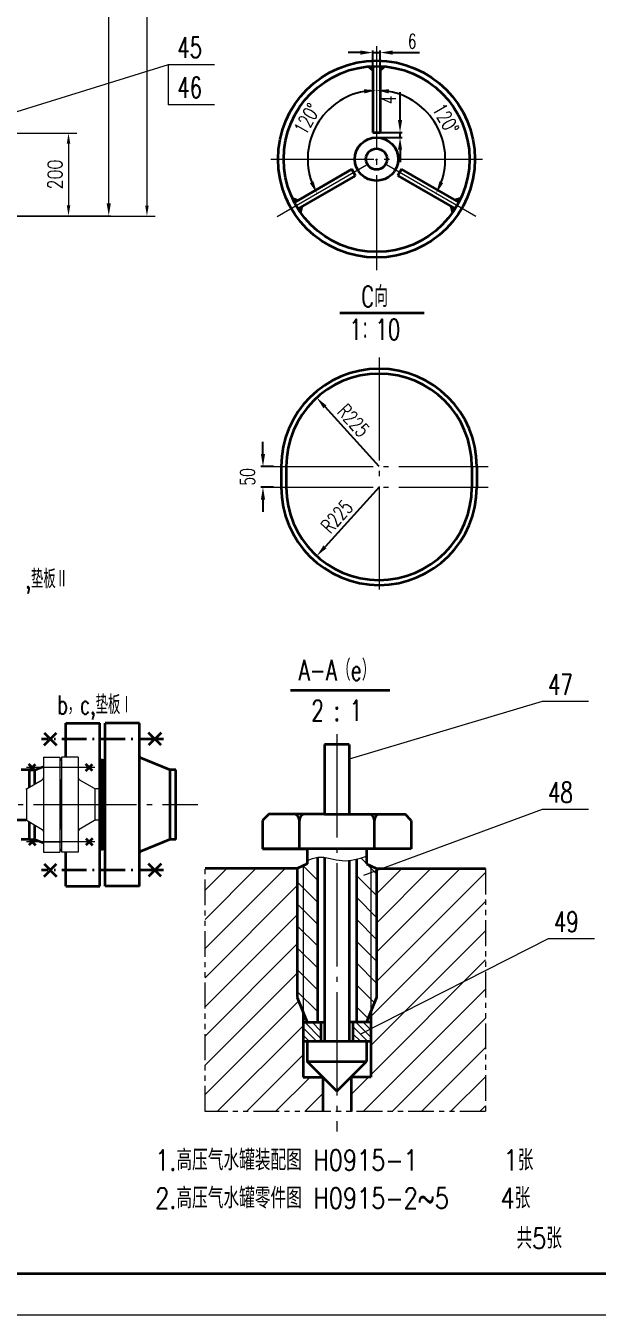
# Model space of a CAD drawing. Header units: millimetres. Extents: x -46692 to 54634, y -206081 to -6208.
# Drawn here: x 51262 to 52647, y -14608 to -11484 of the extents above; entities that cross this region are included whole.
import ezdxf

# ---------------------------------------------------------------- set-up
doc = ezdxf.new("R2010")
doc.units = ezdxf.units.MM
doc.header["$LTSCALE"] = 100
for name, pattern in [('ACAD_ISO10W100', [18.7, 12, -3, 0.7, -3]), ('CENTER', [6.25, 5, -0.5, 0.25, -0.5]), ('PHANTOM', [2.5, 1.25, -0.25, 0.25, -0.25, 0.25, -0.25])]:
    doc.linetypes.add(name, pattern=pattern)
doc.layers.get('0').update_dxf_attribs({"linetype": 'CONTINUOUS', "lineweight": 20})
doc.layers.get('DEFPOINTS').update_dxf_attribs({"linetype": 'CONTINUOUS', "lineweight": 20})
for name, color, linetype, lineweight in [('1', 7, 'CONTINUOUS', 20), ('1轮廓实线层', 7, 'CONTINUOUS', 35), ('2', 4, 'CONTINUOUS', 35), ('2细线层', 4, 'CONTINUOUS', 20), ('3中心线层', 1, 'CENTER', 20), ('7标注层', 4, 'CONTINUOUS', 20), ('9双点划线层', 6, 'PHANTOM', 20), ('CDR_DIM', 7, 'CONTINUOUS', 20)]:
    doc.layers.add(name, color=color, linetype=linetype, lineweight=lineweight)
doc.styles.add('HZ', font='romans.shx', dxfattribs={"width": 0.7, "bigfont": 'HZ.shx'})
doc.styles.get("Standard").update_dxf_attribs({"font": 'isocp.shx', "width": 0.707, "bigfont": 'hztxt.shx'})
doc.styles.add('TH_GBDIM', font='romans.shx', dxfattribs={"width": 0.8, "bigfont": 'gbcbig.shx'})
doc.dimstyles.get("Standard").update_dxf_attribs({"dimtxt": 0.18, "dimasz": 0.18, "dimexe": 0.18, "dimexo": 0.0625, "dimgap": 0.09, "dimtad": 0, "dimtih": 1, "dimtoh": 1, "dimdec": 4, "dimzin": 0, "dimdsep": 46, "dimtxsty": 'Standard', "dimcen": 0.09, "dimadec": 0, "dimazin": 0, "dimtfac": 1, "dimtdec": 4, "dimtofl": 0, "dimtmove": 0, "dimatfit": 3, "dimfxl": 0, "dimtolj": 1, "dimtzin": 0, "dimarcsym": 0})
doc.dimstyles.new('TH_GBDIM', dxfattribs={"dimscale": 10, "dimtxt": 3.5, "dimasz": 2.5, "dimexe": 2, "dimexo": 0, "dimgap": 1.5, "dimtad": 1, "dimdec": 1, "dimzin": 0, "dimdsep": 46, "dimtxsty": 'TH_GBDIM', "dimcen": 2.5, "dimclrd": 130, "dimclre": 130, "dimclrt": 3, "dimadec": 0, "dimazin": 0, "dimtfac": 0.714286, "dimtdec": 1, "dimtmove": 0, "dimatfit": 3, "dimfxl": 0, "dimtzin": 0, "dimlwd": -1, "dimlwe": -1, "dimarcsym": 0})

# ---------------------------------------------------------------- blocks, each defined once
blk = doc.blocks.new('*D58')
at = {"layer": '7标注层', "color": 130, "ltscale": 0.05}
for p, q in [((51211, -11744.7), (51385.5, -11744.7)), ((51365.5, -11769.7), (51365.5, -11919.7)), ((51196, -11944.7), (51385.5, -11944.7))]:
    blk.add_line(p, q, dxfattribs=at)
for points in [[(51361.3, -11769.7), (51369.7, -11769.7), (51365.5, -11744.7)], [(51361.3, -11919.7), (51369.7, -11919.7), (51365.5, -11944.7)]]:
    blk.add_solid(points, dxfattribs=at)
at = {"layer": 'DEFPOINTS', "color": 0, "ltscale": 0.05}
for p in [(51211, -11744.7), (51196, -11944.7), (51365.5, -11944.7)]:
    blk.add_point(p, dxfattribs=at)
at = {"layer": '7标注层', "color": 3, "ltscale": 0.05, "insert": (51333, -11844.7), "char_height": 35, "attachment_point": 5, "rotation": 90, "style": 'TH_GBDIM'}
blk.add_mtext('200', dxfattribs=at)
blk = doc.blocks.new('*D39')
at = {"layer": 'CDR_DIM', "color": 0, "lineweight": -2, "ltscale": 0.05}
for p, q in [((52072.9, -11549.4), (52042.9, -11549.4)), ((52102.9, -11595.2), (52102.9, -11544.4)), ((52102.9, -11549.4), (52120.9, -11549.4)), ((52120.9, -11595.2), (52120.9, -11544.4)), ((52150.9, -11549.4), (52216.1, -11549.4))]:
    blk.add_line(p, q, dxfattribs=at)
at = {"layer": 'CDR_DIM', "color": 0, "ltscale": 0.05}
for points in [[(52072.9, -11544.4), (52072.9, -11554.4), (52102.9, -11549.4)], [(52150.9, -11544.4), (52150.9, -11554.4), (52120.9, -11549.4)]]:
    blk.add_solid(points, dxfattribs=at)
at = {"layer": 'DEFPOINTS', "color": 0, "ltscale": 0.05}
for p in [(52120.9, -11549.4), (52102.9, -11595.2), (52120.9, -11595.2)]:
    blk.add_point(p, dxfattribs=at)
at = {"layer": 'CDR_DIM', "color": 0, "ltscale": 0.05, "insert": (52198.5, -11521.9), "char_height": 35, "attachment_point": 5, "style": 'HZ'}
blk.add_mtext('\\A1;6', dxfattribs=at)
blk = doc.blocks.new('*D107')
at = {"layer": 'CDR_DIM', "color": 0, "lineweight": -2, "ltscale": 0.05}
for p, q in [((52168.9, -11712.9), (52168.9, -11645.4)), ((52111.9, -11742.9), (52173.9, -11742.9)), ((52168.9, -11754.9), (52168.9, -11742.9)), ((52111.9, -11754.9), (52173.9, -11754.9)), ((52168.9, -11784.9), (52168.9, -11814.9))]:
    blk.add_line(p, q, dxfattribs=at)
at = {"layer": 'CDR_DIM', "color": 0, "ltscale": 0.05}
for points in [[(52163.9, -11712.9), (52173.9, -11712.9), (52168.9, -11742.9)], [(52163.9, -11784.9), (52173.9, -11784.9), (52168.9, -11754.9)]]:
    blk.add_solid(points, dxfattribs=at)
at = {"layer": 'DEFPOINTS', "color": 0, "ltscale": 0.05}
for p in [(52111.9, -11742.9), (52168.9, -11742.9), (52111.9, -11754.9)]:
    blk.add_point(p, dxfattribs=at)
at = {"layer": 'CDR_DIM', "color": 0, "ltscale": 0.05, "insert": (52141.4, -11664.1), "char_height": 35, "attachment_point": 5, "rotation": 90, "style": 'HZ'}
blk.add_mtext('\\A1;4', dxfattribs=at)
blk = doc.blocks.new('*D108')
at = {"layer": 'CDR_DIM', "color": 0, "lineweight": -2, "ltscale": 0.05}
blk.add_arc((52111.9, -11807.4), 166.8, 100.3204, 199.6796, dxfattribs=at)
at = {"layer": 'CDR_DIM', "color": 0, "ltscale": 0.05}
for points in [[(52081.6, -11638.3), (52082.5, -11648.3), (52111.9, -11640.6)], [(51959.5, -11861.4), (51950.4, -11865.6), (51967.5, -11890.7)]]:
    blk.add_solid(points, dxfattribs=at)
at = {"layer": 'DEFPOINTS', "color": 0, "ltscale": 0.05}
for p in [(52111.9, -11533.6), (52004.7, -11679.6), (52111.9, -11807.4), (51871.1, -11946.4), (52111.9, -12076.1)]:
    blk.add_point(p, dxfattribs=at)
at = {"layer": 'CDR_DIM', "color": 0, "ltscale": 0.05, "insert": (51943.7, -11710.2), "char_height": 35, "attachment_point": 5, "rotation": 60, "style": 'HZ'}
blk.add_mtext('\\A1;120%%d', dxfattribs=at)
blk = doc.blocks.new('*D40')
at = {"layer": 'CDR_DIM', "color": 0, "lineweight": -2, "ltscale": 0.05}
blk.add_arc((52111.9, -11807.4), 166.8, 340.3204, 79.6796, dxfattribs=at)
at = {"layer": 'CDR_DIM', "color": 0, "ltscale": 0.05}
for points in [[(52141.4, -11648.3), (52142.3, -11638.3), (52111.9, -11640.6)], [(52273.5, -11865.6), (52264.4, -11861.4), (52256.4, -11890.7)]]:
    blk.add_solid(points, dxfattribs=at)
at = {"layer": 'DEFPOINTS', "color": 0, "ltscale": 0.05}
for p in [(52111.9, -11529.2), (52111.9, -11807.4), (52276.2, -11778.4), (52352.8, -11946.4), (52111.9, -12071.7)]:
    blk.add_point(p, dxfattribs=at)
at = {"layer": 'CDR_DIM', "color": 0, "ltscale": 0.05, "insert": (52280.2, -11710.2), "char_height": 35, "attachment_point": 5, "rotation": 300, "style": 'HZ'}
blk.add_mtext('\\A1;120%%d', dxfattribs=at)
blk = doc.blocks.new('*D109')
at = {"layer": 'CDR_DIM', "color": 0, "lineweight": -2, "ltscale": 0.05}
blk.add_line((52118.1, -12552.2), (51987.1, -12407.7), dxfattribs=at)
at = {"layer": 'CDR_DIM', "color": 0, "ltscale": 0.05}
blk.add_solid([(51990.8, -12404.4), (51983.4, -12411.1), (51967, -12385.5)], dxfattribs=at)
at = {"layer": 'DEFPOINTS', "color": 0, "ltscale": 0.05}
for p in [(51967, -12385.5), (52118.1, -12552.2)]:
    blk.add_point(p, dxfattribs=at)
at = {"layer": 'CDR_DIM', "color": 0, "ltscale": 0.05, "insert": (52056.1, -12440.8), "char_height": 35, "attachment_point": 5, "rotation": 312.1842, "style": 'HZ'}
blk.add_mtext('\\A1;R225', dxfattribs=at)
blk = doc.blocks.new('*D41')
at = {"layer": 'CDR_DIM', "color": 0, "lineweight": -2, "ltscale": 0.05}
blk.add_line((52118.1, -12602.2), (51987.1, -12746.7), dxfattribs=at)
at = {"layer": 'CDR_DIM', "color": 0, "ltscale": 0.05}
blk.add_solid([(51983.4, -12743.4), (51990.8, -12750.1), (51967, -12768.9)], dxfattribs=at)
at = {"layer": 'DEFPOINTS', "color": 0, "ltscale": 0.05}
for p in [(52118.1, -12602.2), (51967, -12768.9)]:
    blk.add_point(p, dxfattribs=at)
at = {"layer": 'CDR_DIM', "color": 0, "ltscale": 0.05, "insert": (52015.9, -12673.4), "char_height": 35, "attachment_point": 5, "rotation": 47.8158, "style": 'HZ'}
blk.add_mtext('\\A1;R225', dxfattribs=at)
blk = doc.blocks.new('*D42')
at = {"layer": 'CDR_DIM', "color": 0, "lineweight": -2, "ltscale": 0.05}
for p, q in [((51836.8, -12522.2), (51836.8, -12492.2)), ((51862.4, -12552.2), (51831.8, -12552.2)), ((51862.4, -12602.2), (51831.8, -12602.2)), ((51836.8, -12632.2), (51836.8, -12662.2))]:
    blk.add_line(p, q, dxfattribs=at)
at = {"layer": 'CDR_DIM', "color": 0, "ltscale": 0.05}
for points in [[(51831.8, -12522.2), (51841.8, -12522.2), (51836.8, -12552.2)], [(51831.8, -12632.2), (51841.8, -12632.2), (51836.8, -12602.2)]]:
    blk.add_solid(points, dxfattribs=at)
at = {"layer": 'DEFPOINTS', "color": 0, "ltscale": 0.05}
for p in [(51862.4, -12552.2), (51836.8, -12602.2), (51862.4, -12602.2)]:
    blk.add_point(p, dxfattribs=at)
at = {"layer": 'CDR_DIM', "color": 0, "ltscale": 0.05, "insert": (51799.3, -12577.2), "char_height": 35, "attachment_point": 5, "rotation": 90, "style": 'HZ'}
blk.add_mtext('\\A1;50', dxfattribs=at)
blk = doc.blocks.new('*D56')
at = {"layer": '7标注层', "color": 130, "ltscale": 0.05}
for p, q in [((50524.3, -6562.9), (51575.5, -6562.9)), ((51555.5, -6587.9), (51555.5, -11920.3)), ((51195.2, -11945.3), (51575.5, -11945.3))]:
    blk.add_line(p, q, dxfattribs=at)
for points in [[(51551.4, -6587.9), (51559.7, -6587.9), (51555.5, -6562.9)], [(51551.4, -11920.3), (51559.7, -11920.3), (51555.5, -11945.3)]]:
    blk.add_solid(points, dxfattribs=at)
at = {"layer": 'DEFPOINTS', "color": 0, "ltscale": 0.05}
for p in [(50524.3, -6562.9), (51195.2, -11945.3), (51555.5, -11945.3)]:
    blk.add_point(p, dxfattribs=at)
at = {"layer": '7标注层', "color": 3, "ltscale": 0.05, "insert": (51523, -9254.1), "char_height": 35, "attachment_point": 5, "rotation": 90, "style": 'TH_GBDIM'}
blk.add_mtext('{~8570}{}{}', dxfattribs=at)

msp = doc.modelspace()

# ---------------------------------------------------------------- hatches: boundary and pattern name
at = {"layer": 'CDR_DIM', "ltscale": 0.05}
for points in [[(52102.947, -11582.531, 0.01407565), (52090.311, -11583.393), (52102.947, -11595.157)], [(52120.947, -11582.531, -0.01407565), (52133.584, -11583.393), (52120.947, -11595.157)], [(51913.067, -11912.151, -0.01407565), (51907.496, -11900.776), (51924.002, -11905.837)], [(52311.467, -11911.782, 0.01407565), (52317.038, -11900.407), (52300.532, -11905.468)], [(51922.067, -11927.739, 0.01407565), (51929.132, -11938.251), (51933.002, -11921.426)], [(52302.467, -11927.37, -0.01407565), (52295.401, -11937.882), (52291.532, -11921.057)]]:
    msp.add_hatch(color=256, dxfattribs=at).paths.add_polyline_path(points)

# ---------------------------------------------------------------- linework, layer by layer
for p, q in [((51304.492, -13256.127), (51344.492, -13256.124)), ((51304.492, -13256.127), (51304.511, -13486.127)), ((51344.492, -13256.124), (51344.511, -13486.124)), ((51388.492, -13256.12), (51348.492, -13256.124)), ((51348.492, -13256.124), (51348.511, -13486.124)), ((51388.492, -13256.12), (51388.511, -13486.12)), ((51263.498, -13333.13), (51263.505, -13409.13)), ((51264.903, -13332.308), (51301.528, -13310.865)), ((51344.497, -13312.124), (51346.497, -13312.124)), ((51346.497, -13312.124), (51346.506, -13430.124)), ((51348.497, -13312.124), (51346.497, -13312.124)), ((51346.497, -13312.124), (51346.506, -13430.124)), ((51428.094, -13332.295), (51391.466, -13310.858)), ((51429.498, -13333.117), (51429.505, -13409.117)), ((51441.498, -13333.116), (51431.125, -13333.117)), ((51441.498, -13333.116), (51441.505, -13409.116)), ((51264.909, -13409.952), (51301.537, -13431.389)), ((51346.506, -13430.124), (51344.506, -13430.124)), ((51346.506, -13430.124), (51348.506, -13430.124)), ((51428.101, -13409.939), (51391.475, -13431.382)), ((51441.505, -13409.116), (51431.132, -13409.117)), ((51304.511, -13486.127), (51344.511, -13486.124)), ((51388.511, -13486.12), (51348.511, -13486.124))]:
    msp.add_line(p, q)
at = {"color": 1, "linetype": 'ACAD_ISO10W100'}
for p, q in [((51429.494, -13281.117), (51263.494, -13281.13)), ((51429.509, -13461.117), (51263.509, -13461.13)), ((51299.509, -13461.128), (51349.509, -13461.123)), ((51393.509, -13461.12), (51343.509, -13461.124))]:
    msp.add_line(p, q, dxfattribs=at)
for centre, start, end in [((51298.496, -13305.687), 300.34788, 0.004631), ((51394.496, -13305.68), 180.004631, 239.661383), ((51261.871, -13327.131), 270.004631, 300.34788), ((51431.125, -13327.117), 239.661383, 270.004631), ((51261.878, -13415.131), 59.661383, 90.004631), ((51298.507, -13436.568), 0.004631, 59.661383), ((51394.507, -13436.56), 120.34788, 180.004631), ((51431.132, -13415.117), 90.004631, 120.34788)]:
    msp.add_arc(centre, 6, start, end)
at = {"layer": '1'}
for p, q in [((51968.912, -13554.557), (51933.765, -13519.41)), ((51933.942, -13519.322), (51933.942, -13873.218)), ((52111.977, -13538.523), (52073.958, -13500.504)), ((52098.011, -13519.322), (52098.011, -13873.218)), ((51696.722, -13719.861), (51890.278, -13526.305)), ((51696.722, -13649.151), (51819.568, -13526.305)), ((51696.722, -13578.44), (51748.857, -13526.305)), ((52111.977, -13591.556), (52063.042, -13542.621)), ((52111.977, -13728.87), (52314.542, -13526.305)), ((52111.977, -13658.159), (52243.832, -13526.305)), ((52111.977, -13587.449), (52173.121, -13526.305)), ((52111.977, -13799.581), (52376.194, -13535.363)), ((51696.722, -13790.572), (51919.977, -13567.317)), ((51968.912, -13607.59), (51919.977, -13558.655)), ((51968.912, -13660.623), (51919.977, -13611.688)), ((52111.977, -13644.589), (52063.042, -13595.654)), ((52098.011, -13884.257), (52376.194, -13606.074)), ((51696.722, -13861.283), (51919.977, -13638.027)), ((52111.977, -13697.622), (52063.042, -13648.687)), ((51968.912, -13713.656), (51919.977, -13664.721)), ((52098.011, -13954.968), (52376.194, -13676.785)), ((51696.722, -13931.993), (51919.977, -13708.738)), ((52111.977, -13750.655), (52063.042, -13701.72)), ((51968.912, -13766.689), (51919.977, -13717.754)), ((51968.912, -13819.722), (51919.977, -13770.787)), ((52111.977, -13803.688), (52063.042, -13754.753)), ((52098.011, -14025.678), (52376.194, -13747.495)), ((51696.722, -14002.704), (51919.977, -13779.449)), ((51968.912, -13872.755), (51919.977, -13823.82)), ((52106.715, -13851.459), (52063.042, -13807.786)), ((52079.41, -14114.99), (52376.194, -13818.206)), ((51696.722, -14073.415), (51923.364, -13846.772)), ((52091.563, -13889.34), (52063.042, -13860.819)), ((51977.323, -13937.583), (51938.045, -13898.305)), ((51977.323, -13919.905), (51955.723, -13898.305)), ((51977.323, -13902.227), (51973.4, -13898.305)), ((52098.011, -13934.527), (52061.789, -13898.305)), ((52098.011, -13916.85), (52079.466, -13898.305)), ((52098.011, -13899.172), (52097.144, -13898.305)), ((52150.121, -14114.99), (52376.194, -13888.917)), ((51725.857, -14114.99), (51933.942, -13906.905)), ((51967.472, -13945.409), (51933.942, -13911.88)), ((51949.794, -13945.409), (51933.942, -13929.557)), ((52091.216, -13945.409), (52054.631, -13908.824)), ((52073.538, -13945.409), (52054.631, -13926.502)), ((52055.86, -13945.409), (52054.631, -13944.18)), ((52220.831, -14114.99), (52376.194, -13959.627)), ((51796.567, -14114.99), (51933.942, -13977.615)), ((51867.278, -14114.99), (51951.045, -14031.223)), ((52050.163, -14073.527), (52092.467, -14031.223)), ((52291.542, -14114.99), (52376.194, -14030.338)), ((51937.989, -14114.99), (51981.791, -14071.188)), ((52362.253, -14114.99), (52376.194, -14101.049)), ((54633.627, -14608.147), (48693.627, -14608.147))]:
    msp.add_line(p, q, dxfattribs=at)
at = {"layer": '1轮廓实线层', "ltscale": 0.05}
for p, q in [((51306.256, -13227.528), (51336.402, -13197.382)), ((51306.256, -13197.382), (51336.402, -13227.528)), ((51589.717, -13227.528), (51559.571, -13197.382)), ((51589.717, -13197.382), (51559.571, -13227.528)), ((51285.64, -13289.141), (51269.614, -13273.118)), ((51269.615, -13289.142), (51285.639, -13273.116)), ((51423.374, -13289.13), (51407.348, -13273.106)), ((51407.35, -13289.131), (51423.373, -13273.105)), ((51261.878, -13409.131), (51184.005, -13409.137)), ((51269.629, -13453.118), (51285.655, -13469.141)), ((51285.653, -13453.116), (51269.63, -13469.142)), ((51407.363, -13453.106), (51423.389, -13469.13)), ((51423.388, -13453.105), (51407.364, -13469.131)), ((51306.256, -13514.882), (51336.402, -13545.028)), ((51306.256, -13545.028), (51336.402, -13514.882)), ((51589.717, -13514.882), (51559.571, -13545.028)), ((51589.717, -13545.028), (51559.571, -13514.882))]:
    msp.add_line(p, q, dxfattribs=at)
at = {"layer": '2'}
for p, q in [((52102.947, -11582.531), (52102.947, -11742.85)), ((52120.947, -11582.531), (52120.947, -11742.85)), ((52102.947, -11742.85), (52120.947, -11742.85)), ((51913.067, -11912.151), (52051.908, -11831.991)), ((52060.908, -11847.579), (52051.908, -11831.991)), ((52172.625, -11831.622), (52163.625, -11847.21)), ((52311.467, -11911.782), (52172.625, -11831.622)), ((51922.067, -11927.739), (52060.908, -11847.579)), ((52302.467, -11927.37), (52163.625, -11847.21)), ((52022.926, -12179.579), (52227.407, -12179.579)), ((51881.063, -12552.22), (51881.063, -12602.22)), ((51893.063, -12552.22), (51893.063, -12602.22)), ((52343.063, -12552.22), (52343.063, -12602.22)), ((52355.063, -12552.22), (52355.063, -12602.22)), ((51903.091, -13093.934), (52144.447, -13093.934)), ((52045.977, -13225.409), (51985.977, -13225.409)), ((51985.977, -13225.409), (51985.977, -13332.937)), ((52045.977, -13225.409), (52045.977, -13394.305)), ((51985.977, -13332.937), (51985.977, -13394.305)), ((51850.977, -13394.305), (51835.977, -13409.305)), ((51985.977, -13394.305), (51850.977, -13394.305)), ((51985.977, -13394.305), (52180.977, -13394.305)), ((52195.977, -13409.305), (52180.977, -13394.305)), ((51835.977, -13409.305), (51835.977, -13478.305)), ((51925.076, -13478.305), (51925.076, -13409.305)), ((52106.878, -13478.305), (52106.878, -13409.305)), ((52195.977, -13409.305), (52195.977, -13478.305)), ((52195.977, -13478.305), (51835.977, -13478.305)), ((51835.977, -13478.305), (51943.977, -13478.305)), ((51943.977, -13478.305), (51943.977, -13514.305)), ((52087.977, -13478.305), (52087.977, -13514.305)), ((51943.977, -13514.305), (51919.977, -13526.305)), ((51968.912, -13498.901), (51968.912, -13898.305)), ((51985.977, -13499.013), (51985.977, -13945.409)), ((52045.977, -13506.437), (52045.977, -13945.409)), ((52063.042, -13503.378), (52063.042, -13898.305)), ((52087.977, -13514.305), (52111.977, -13526.305)), ((51919.977, -13526.305), (51696.722, -13526.305)), ((51919.977, -13526.305), (51919.977, -13838.305)), ((52111.977, -13526.305), (52111.977, -13838.305)), ((52111.977, -13526.305), (52376.194, -13526.305)), ((51919.977, -13838.305), (51943.977, -13898.305)), ((52111.977, -13838.305), (52087.977, -13898.305)), ((51933.942, -13873.218), (51933.942, -14031.223)), ((51933.942, -13898.305), (51985.977, -13898.305)), ((51977.323, -13898.305), (51977.323, -13945.409)), ((52098.011, -13898.305), (52045.977, -13898.305)), ((52054.631, -13898.305), (52054.631, -13945.409)), ((52098.011, -13873.218), (52098.011, -14031.223)), ((51985.977, -13945.409), (51933.942, -13945.409)), ((51943.977, -13945.409), (51943.977, -13993.409)), ((52045.977, -13945.409), (51985.977, -13945.409)), ((52098.011, -13945.409), (52045.977, -13945.409)), ((52087.977, -13945.409), (52087.977, -13993.409)), ((52015.977, -14065.409), (51943.977, -13993.409)), ((51943.977, -13993.409), (52087.977, -13993.409)), ((52015.977, -14065.409), (52087.977, -13993.409)), ((51933.942, -14031.223), (51981.791, -14031.223)), ((51981.791, -14031.223), (51981.791, -14114.99)), ((52098.011, -14031.223), (52050.163, -14031.223)), ((52050.163, -14031.223), (52050.163, -14114.99)), ((54533.627, -14508.147), (48943.627, -14508.147))]:
    msp.add_line(p, q, dxfattribs=at)
at = {"layer": '2', "ltscale": 0.05}
for p, q in [((51358.586, -13173.705), (51441.586, -13173.705)), ((51358.586, -13256.123), (51358.586, -13173.705)), ((51441.586, -13568.705), (51441.586, -13173.705)), ((51537.386, -13173.705), (51454.386, -13173.705)), ((51454.386, -13568.705), (51454.386, -13173.705)), ((51537.386, -13568.705), (51537.386, -13173.705)), ((51344.493, -13262.438), (51348.493, -13260.811)), ((51447.986, -13263.205), (51441.586, -13263.205)), ((51447.986, -13263.205), (51454.386, -13263.205)), ((51447.986, -13479.205), (51447.986, -13263.205)), ((51447.986, -13479.205), (51447.986, -13263.205)), ((51611.171, -13286.723), (51539.567, -13257.592)), ((51270.586, -13287.055), (51250.586, -13287.055)), ((51270.586, -13287.055), (51283.106, -13287.055)), ((51270.586, -13328.981), (51270.586, -13287.055)), ((51283.986, -13321.135), (51283.986, -13287.055)), ((51284.802, -13286.723), (51304.494, -13278.711)), ((51611.986, -13455.355), (51611.986, -13287.055)), ((51625.386, -13287.055), (51612.867, -13287.055)), ((51625.386, -13455.355), (51625.386, -13287.055)), ((51270.586, -13455.355), (51270.586, -13413.275)), ((51283.986, -13455.355), (51283.986, -13421.118)), ((51270.586, -13455.355), (51250.586, -13455.355)), ((51270.586, -13455.355), (51283.106, -13455.355)), ((51284.802, -13455.686), (51304.509, -13463.704)), ((51611.171, -13455.686), (51539.567, -13484.817)), ((51625.386, -13455.355), (51612.867, -13455.355)), ((51344.51, -13479.978), (51348.51, -13481.605)), ((51358.586, -13568.705), (51358.586, -13486.123)), ((51441.586, -13479.205), (51447.986, -13479.205)), ((51454.386, -13479.205), (51447.986, -13479.205)), ((51358.586, -13568.705), (51441.586, -13568.705)), ((51537.386, -13568.705), (51454.386, -13568.705))]:
    msp.add_line(p, q, dxfattribs=at)
at = {"layer": '2', "color": 1, "linetype": 'ACAD_ISO10W100', "ltscale": 0.05}
for p, q in [((51595.96, -13212.455), (51300.012, -13212.455)), ((51595.96, -13529.955), (51300.012, -13529.955))]:
    msp.add_line(p, q, dxfattribs=at)
at = {"layer": '2'}
for centre, radius in [((52111.947, -11807.35), 238.5), ((52112.16, -11807.35), 225.105), ((52111.947, -11807.35), 52.5), ((52111.947, -11807.35), 25.5)]:
    msp.add_circle(centre, radius, dxfattribs=at)
for centre, radius, start, end in [((52118.063, -12552.22), 237, 0, 180), ((52118.063, -12552.22), 225, 0, 180), ((52118.063, -12602.22), 237, 180, 0), ((52118.063, -12602.22), 225, 180, 0), ((51910.076, -13409.305), 15, 0, 90), ((51940.076, -13409.305), 15, 90, 180), ((52091.878, -13409.305), 15, 0, 90), ((52121.878, -13409.305), 15, 90, 180)]:
    msp.add_arc(centre, radius, start, end, dxfattribs=at)
at = {"layer": '2', "ltscale": 0.05}
for centre, radius, start, end in [((51355.086, -13254.35), 3.5, 329.56759, 0), ((51540.886, -13254.35), 3.5, 180, 247.861716), ((51283.106, -13282.555), 4.5, 270, 292.138284), ((51612.867, -13282.555), 4.5, 247.861716, 270), ((51283.106, -13459.855), 4.5, 67.861716, 90), ((51612.867, -13459.855), 4.5, 90, 112.138284), ((51355.086, -13488.059), 3.5, 0, 33.591631), ((51540.886, -13488.059), 3.5, 112.138284, 180)]:
    msp.add_arc(centre, radius, start, end, dxfattribs=at)
at = {"layer": '2细线层'}
for p, q in [((51719.084, -11578.905), (51606.784, -11578.905)), ((51606.784, -11578.905), (51606.784, -11675.596)), ((51719.084, -11675.596), (51606.784, -11675.596)), ((52625.949, -13121.586), (52513.649, -13121.586)), ((52625.949, -13383.137), (52513.649, -13383.137)), ((52640.086, -13696.444), (52527.786, -13696.444))]:
    msp.add_line(p, q, dxfattribs=at)
at = {"layer": '3中心线层', "ltscale": 0.5}
for p, q in [((52111.947, -11533.643), (52111.947, -12076.138)), ((51855.805, -11807.35), (52368.515, -11807.35)), ((51871.098, -11946.405), (52111.947, -11807.35)), ((52352.796, -11946.405), (52111.947, -11807.35)), ((52118.063, -12287.732), (52118.063, -12874.579)), ((51853.575, -12552.22), (52382.551, -12552.22)), ((51853.575, -12602.22), (52382.551, -12602.22)), ((52015.977, -13200.68), (52015.977, -14163.481)), ((49405.61, -13371.205), (51679.163, -13371.205))]:
    msp.add_line(p, q, dxfattribs=at)
at = {"layer": '9双点划线层', "ltscale": 0.5}
for p, q in [((51696.722, -14114.99), (51696.722, -13526.305)), ((52376.194, -13526.305), (52376.194, -14114.99)), ((52376.194, -14114.99), (51696.722, -14114.99))]:
    msp.add_line(p, q, dxfattribs=at)
at = {"layer": 'CDR_DIM', "ltscale": 0.05}
for p, q in [((51462.983, -11914.681), (51462.983, -10534.681)), ((52090.311, -11583.393), (52102.947, -11595.157)), ((52090.311, -11583.393), (52102.947, -11595.157)), ((52133.584, -11583.393), (52120.947, -11595.157)), ((51907.496, -11900.776), (51924.002, -11905.837)), ((52317.038, -11900.407), (52300.532, -11905.468)), ((51929.132, -11938.251), (51933.002, -11921.426)), ((52295.401, -11937.882), (52291.532, -11921.057)), ((51185.986, -11944.681), (51467.983, -11944.681))]:
    msp.add_line(p, q, dxfattribs=at)
at = {"layer": 'CDR_DIM'}
for p, q in [((51606.784, -11578.905), (51136.349, -11724.85)), ((52513.649, -13121.586), (52045.977, -13261.407)), ((52513.649, -13383.137), (52080.043, -13543.213)), ((52527.786, -13696.444), (52072.923, -13927.117))]:
    msp.add_line(p, q, dxfattribs=at)
at = {"layer": 'CDR_DIM', "ltscale": 0.05}
msp.add_spline([(51943.977, -13506.565), (51969.895, -13498.772), (52029.029, -13506.826), (52087.977, -13496.305)], degree=3, dxfattribs=at)
msp.add_solid([(51457.983, -11914.681), (51467.983, -11914.681), (51462.983, -11944.681)], dxfattribs=at)

# ---------------------------------------------------------------- texts
at = {"linetype": 'Continuous', "style": 'HZ', "width": 0.8}
for s, p in [('1.高压气水罐装配图 H0915-1      1张', (51575.557, -14257.298)), ('2.高压气水罐零件图 H0915-2~5   4张', (51575.557, -14349.419)), ('共5张', (52451.169, -14446.924))]:
    msp.add_text(s, height=50, dxfattribs=at).set_placement(p)
at = {"layer": '1', "style": 'HZ', "width": 0.7}
for s, height, p in [('C向', 50, (52074.707, -12165.501)), ('1：10', 50, (52046.089, -12245.432)), ('g   ,垫板Ⅱ', 45, (51162.814, -12847.063)), ('A-A（e）', 50, (51922.982, -13070.407)), ('b，c,垫板Ⅰ', 45, (51337.843, -13151.69)), ('2 : 1', 50, (51954.159, -13168.271))]:
    msp.add_text(s, height=height, dxfattribs=at).set_placement(p)
at = {"layer": '2细线层', "style": 'HZ', "width": 0.7}
for s, p in [('45', (51628.955, -11562.238)), ('46', (51628.955, -11658.929)), ('47', (52527.722, -13104.919)), ('48', (52527.722, -13366.47)), ('49', (52541.86, -13679.777))]:
    msp.add_text(s, height=50, dxfattribs=at).set_placement(p)

# ---------------------------------------------------------------- dimensions: what is measured, and where the dimension line sits
at = {"layer": '7标注层', "ltscale": 0.05}
dim = msp.add_linear_dim(base=(51555.528, -11945.253), p1=(50524.286, -6562.93), p2=(51195.152, -11945.253), angle=90, text='{~8570}{}{}', dimstyle='TH_GBDIM', override={"dimgap": 1.5, "dimtad": 1, "dimjust": 0, "dimdec": 0, "dimlfac": 1, "dimse1": 0, "dimse2": 0, "dimsd1": 0, "dimsd2": 0}, dxfattribs=at)
dim.commit()
dim.dimension.update_dxf_attribs({"geometry": '*D56', "text_midpoint": (51555.528, -9254.091), "dimtype": 160})
dim = msp.add_linear_dim(base=(51365.503, -11944.681), p1=(51210.986, -11744.681), p2=(51195.986, -11944.681), angle=90, dimstyle='TH_GBDIM', override={"dimdec": 0}, dxfattribs=at)
dim.commit()
dim.dimension.update_dxf_attribs({"geometry": '*D58', "text_midpoint": (51333.003, -11844.681)})
at = {"layer": 'CDR_DIM', "ltscale": 0.05}
dim = msp.add_linear_dim(base=(52120.947, -11549.393), p1=(52102.947, -11595.157), p2=(52120.947, -11595.157), text='6', dimstyle='Standard', override={"dimscale": 10, "dimtxt": 3.5, "dimasz": 3, "dimexe": 0.5, "dimexo": 0, "dimgap": 1, "dimtad": 1, "dimtih": 0, "dimtoh": 0, "dimdec": 2, "dimrnd": 1, "dimtxsty": 'HZ', "dimadec": 2, "dimtdec": 2, "dimtofl": 1, "dimtmove": 0}, dxfattribs=at)
dim.commit()
dim.dimension.update_dxf_attribs({"geometry": '*D39', "text_midpoint": (52198.531, -11549.393), "dimtype": 160})
for base, line1, line2, picture, middle in [((52004.746, -11679.593), ((52111.947, -11533.643), (52111.947, -12076.138)), ((51871.098, -11946.405), (52111.947, -11807.35)), '*D108', (51943.7, -11710.213)), ((52276.189, -11778.39), ((52111.947, -11529.242), (52111.947, -12071.737)), ((52352.796, -11946.405), (52111.947, -11807.35)), '*D40', (52280.195, -11710.213))]:
    dim = msp.add_angular_dim_2l(base=base, line1=line1, line2=line2, text='120%%d', dimstyle='Standard', override={"dimscale": 10, "dimtxt": 3.5, "dimasz": 3, "dimexe": 0.5, "dimexo": 0, "dimgap": 1, "dimtad": 1, "dimtih": 0, "dimtoh": 0, "dimdec": 2, "dimrnd": 1, "dimtxsty": 'HZ', "dimadec": 2, "dimtdec": 2, "dimtmove": 2}, dxfattribs=at)
    dim.commit()
    dim.dimension.update_dxf_attribs({"geometry": picture, "text_midpoint": middle})
dim = msp.add_linear_dim(base=(52168.939, -11742.85), p1=(52111.947, -11754.85), p2=(52111.947, -11742.85), angle=90, text='4', dimstyle='Standard', override={"dimscale": 10, "dimtxt": 3.5, "dimasz": 3, "dimexe": 0.5, "dimexo": 0, "dimgap": 1, "dimtad": 1, "dimtih": 0, "dimtoh": 0, "dimdec": 2, "dimrnd": 1, "dimtxsty": 'HZ', "dimadec": 2, "dimtdec": 2, "dimtofl": 1}, dxfattribs=at)
dim.commit()
dim.dimension.update_dxf_attribs({"geometry": '*D107', "text_midpoint": (52168.939, -11664.1), "dimtype": 160})
for center, mpoint, picture, middle in [((52118.063, -12552.22), (51966.972, -12385.497), '*D109', (52056.089, -12440.775)), ((52118.063, -12602.22), (51966.972, -12768.942), '*D41', (52015.941, -12673.414))]:
    dim = msp.add_radius_dim(center=center, mpoint=mpoint, text='R225', dimstyle='Standard', override={"dimscale": 10, "dimtxt": 3.5, "dimasz": 3, "dimexe": 0.5, "dimexo": 0, "dimgap": 1, "dimtad": 1, "dimtih": 0, "dimtoh": 0, "dimdec": 2, "dimrnd": 1, "dimtxsty": 'HZ', "dimadec": 2, "dimtdec": 2, "dimtmove": 2}, dxfattribs=at)
    dim.commit()
    dim.dimension.update_dxf_attribs({"geometry": picture, "text_midpoint": middle, "dimtype": 164})
dim = msp.add_linear_dim(base=(51836.776, -12602.22), p1=(51862.419, -12552.22), p2=(51862.419, -12602.22), angle=90, text='50', dimstyle='Standard', override={"dimscale": 10, "dimtxt": 3.5, "dimasz": 3, "dimexe": 0.5, "dimexo": 0, "dimgap": 1, "dimtad": 1, "dimtih": 0, "dimtoh": 0, "dimdec": 2, "dimrnd": 1, "dimtxsty": 'HZ', "dimadec": 2, "dimtdec": 2, "dimtmove": 2}, dxfattribs=at)
dim.commit()
dim.dimension.update_dxf_attribs({"geometry": '*D42', "text_midpoint": (51799.276, -12577.22)})

doc.saveas('drawing.dxf')
